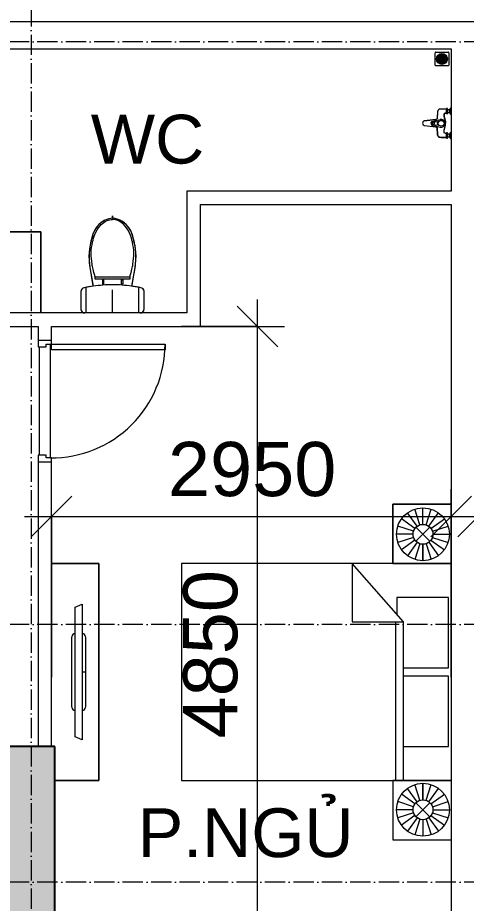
# Model space of a CAD drawing. Header units: millimetres. Extents: x -20144 to 122974, y -38328 to 48263.
# Drawn here: x 10350 to 13663, y 24793 to 31329 of the extents above; entities that cross this region are included whole.
import ezdxf

# ---------------------------------------------------------------- set-up
doc = ezdxf.new("R2010")
doc.units = ezdxf.units.MM
doc.linetypes.add('Grid Line', pattern=[4.2, 3, -0.6, 0, -0.6])
for name, color, linetype, lineweight in [('CHU', 181, 'Continuous', 5), ('CUA', 31, 'Continuous', 9), ('DIM', 1, 'Continuous', 5), ('DIM-200', 1, 'Continuous', 5), ('NET-CAT', 3, 'Continuous', 15), ('NET-THAY', 2, 'Continuous', 9), ('THIET BI', 44, 'Continuous', 5), ('THIET-BI', 44, 'Continuous', 5), ('TRUC', 225, 'Continuous', 5), ('X-COT HAM$0$LC.HA', 8, 'Continuous', 9)]:
    doc.layers.add(name, color=color, linetype=linetype, lineweight=lineweight)
doc.styles.add('Arial_3', font='arial_0.ttf', dxfattribs={"height": 400})
doc.styles.add('Arial_4', font='arial_0.ttf', dxfattribs={"height": 360})
doc.styles.add('TA1', font='arial_0.ttf')
doc.dimstyles.new('D_200_KTx2', dxfattribs={"dimtxt": 400, "dimasz": 300, "dimexe": 300, "dimexo": 300, "dimgap": 160, "dimtad": 1, "dimdec": 0, "dimzin": 9, "dimtxsty": 'TA1', "dimblk": 'ARCHTICK', "dimcen": 1, "dimdle": 300, "dimclrd": 256, "dimclre": 256, "dimclrt": 7, "dimadec": 0, "dimazin": 0, "dimtfac": 1, "dimtdec": 0, "dimtix": 1, "dimtmove": 1, "dimatfit": 3, "dimldrblk": 'ARCHTICK', "dimfxl": 0, "dimtolj": 1, "dimtzin": 0, "dimlwd": -1, "dimlwe": -1, "dimarcsym": 0})
doc.dimstyles.new('Diagonal_-_2mm_Arial', dxfattribs={"dimscale": 304.8, "dimtxt": 408.10376, "dimasz": 0.984252, "dimexe": 0.656168, "dimexo": 4.593176, "dimgap": 0.098425, "dimtad": 1, "dimdec": 0, "dimzin": 0, "dimdsep": 46, "dimtxsty": 'Arial_3', "dimblk1": 'OBLIQUE', "dimblk2": 'OBLIQUE', "dimsah": 1, "dimcen": 0.09, "dimdle": 0.656168, "dimazin": 0, "dimtfac": 1, "dimtdec": 4, "dimtix": 1, "dimtmove": 0, "dimatfit": 3, "dimfxl": 0, "dimtvp": 1, "dimtolj": 1, "dimtzin": 0, "dimlwd": 9, "dimlwe": 9, "dimarcsym": 0})

# ---------------------------------------------------------------- blocks, each defined once
blk = doc.blocks.new('ALC1807-ASCENT PLAZA-KET CAU_rvt-1-MẶT BẰNG TẦNG 5 ĐẾN TẦNG 22')
at = {"layer": 'X-COT HAM$0$LC.HA'}
h = blk.add_hatch(color=256, dxfattribs=at)
h.dxf.hatch_style = 1
h.paths.add_polyline_path([(10625.5, 25950), (10275.5, 25950), (10275.5, 23600), (10625.5, 23600)])
at = {"ltscale": 1000, "elevation": 0}
blk.add_lwpolyline([(10625.5, 25950), (10275.5, 25950), (10275.5, 23600), (10625.5, 23600)], close=True, dxfattribs=at)
blk = doc.blocks.new('X-PHEU - X-PHEU-1231512-MẶT BẰNG TẦNG 5 ĐẾN TẦNG 22')
at = {"layer": 'THIET-BI'}
for p, q in [((25, 29), (25, 121)), ((29, 125), (121, 125)), ((42.5, 90.5), (42.5, 59.5)), ((47.5, 51.8), (47.5, 98.2)), ((52.5, 103.1), (52.5, 46.9)), ((57.5, 43.5), (57.5, 106.5)), ((62.5, 108.8), (62.5, 41.2)), ((67.5, 39.8), (67.5, 110.2)), ((72.5, 110.9), (72.5, 78.1)), ((72.5, 71.9), (72.5, 39.1)), ((77.5, 78.1), (77.5, 110.9)), ((77.5, 39.1), (77.5, 71.9)), ((82.5, 110.2), (82.5, 39.8)), ((87.5, 41.2), (87.5, 108.8)), ((92.5, 106.5), (92.5, 43.5)), ((97.5, 46.9), (97.5, 103.1)), ((102.5, 98.2), (102.5, 51.8)), ((107.5, 59.5), (107.5, 90.5)), ((125, 121), (125, 29)), ((121, 25), (29, 25))]:
    blk.add_line(p, q, dxfattribs=at)
blk.add_circle((75, 75), 40, dxfattribs=at)
for centre, radius, start, end in [((29, 121), 4, 90, 180), ((75, 75), 36, 139.80824, 154.52563), ((75, 75), 36, 119.0853, 128.68219), ((75, 75), 36, 102.0247, 110.31751), ((75, 75), 4, 128.68219, 231.31781), ((75, 75), 36, 90, 93.98208), ((75, 75), 36, 86.01792, 90), ((75, 75), 4, 308.68219, 51.31781), ((75, 75), 36, 69.68249, 77.9753), ((75, 75), 36, 51.31781, 60.9147), ((75, 75), 36, 25.47437, 40.19176), ((121, 121), 4, 0, 90), ((29, 29), 4, 180, 270), ((75, 75), 36, 205.47437, 220.19176), ((75, 75), 36, 231.31781, 240.9147), ((75, 75), 36, 249.68249, 257.9753), ((75, 75), 36, 266.01792, 270), ((75, 75), 36, 270, 273.98208), ((75, 75), 36, 282.0247, 290.31751), ((75, 75), 36, 299.0853, 308.68219), ((75, 75), 36, 319.80824, 334.52563), ((121, 29), 4, 270, 360)]:
    blk.add_arc(centre, radius, start, end, dxfattribs=at)
blk = doc.blocks.new('X-SEN - X-SEN-1305592-MẶT BẰNG TẦNG 5 ĐẾN TẦNG 22')
at = {"layer": 'THIET-BI'}
for p, q in [((-67.5, 0), (-112.5, 0)), ((-112.5, 0), (-112.5, -3.8)), ((-112.5, 0), (-67.5, 0)), ((-112.5, -3.8), (-112.5, 0)), ((-67.5, -3.8), (-67.5, 0)), ((-67.5, 0), (-67.5, -3.8)), ((112.5, 0), (67.5, 0)), ((67.5, 0), (67.5, -3.8)), ((67.5, 0), (67.5, -3.8)), ((112.5, 0), (67.5, 0)), ((112.5, -3.8), (112.5, 0)), ((112.5, -3.8), (112.5, 0)), ((-112.5, -3.8), (-99.9, -12.6)), ((-67.5, -3.8), (-112.5, -3.8)), ((-112.5, -3.8), (-99.9, -12.6)), ((-99.9, -25.3), (-107.2, -25.3)), ((-72.8, -25.3), (-107.2, -25.3)), ((-107.2, -34.3), (-105.1, -34.3)), ((-107.2, -34.3), (-72.8, -34.3)), ((-105.1, -34.3), (-105.1, -37.2)), ((-105.1, -34.3), (-105.1, -37.2)), ((-74.9, -34.3), (-105.1, -34.3)), ((-105.1, -37.2), (-74.9, -37.2)), ((-99.9, -12.6), (-99.9, -25.3)), ((-99.9, -12.6), (-80.1, -12.6)), ((-80.1, -12.6), (-99.9, -12.6)), ((-99.9, -12.6), (-99.9, -25.3)), ((-80.1, -12.6), (-67.5, -3.8)), ((-80.1, -12.6), (-67.5, -3.8)), ((-80.1, -25.3), (-80.1, -12.6)), ((-80.1, -25.3), (-80.1, -12.6)), ((-72.8, -25.3), (-80.1, -25.3)), ((-74.9, -37.2), (-74.9, -34.3)), ((-74.9, -34.3), (-72.8, -34.3)), ((-74.9, -37.2), (-74.9, -34.3)), ((67.5, -3.8), (80.1, -12.6)), ((112.5, -3.8), (67.5, -3.8)), ((67.5, -3.8), (80.1, -12.6)), ((80.1, -25.3), (72.8, -25.3)), ((107.2, -25.3), (72.8, -25.3)), ((72.8, -34.3), (74.9, -34.3)), ((72.8, -34.3), (107.2, -34.3)), ((74.9, -34.3), (74.9, -37.2)), ((74.9, -34.3), (74.9, -37.2)), ((105.1, -34.3), (74.9, -34.3)), ((74.9, -37.2), (105.1, -37.2)), ((80.1, -12.6), (80.1, -25.3)), ((99.9, -12.6), (80.1, -12.6)), ((80.1, -12.6), (99.9, -12.6)), ((99.9, -12.6), (80.1, -12.6)), ((80.1, -12.6), (80.1, -25.3)), ((99.9, -12.6), (112.5, -3.8)), ((99.9, -12.6), (112.5, -3.8)), ((99.9, -25.3), (99.9, -12.6)), ((99.9, -25.3), (99.9, -12.6)), ((107.2, -25.3), (99.9, -25.3)), ((105.1, -37.2), (105.1, -34.3)), ((105.1, -34.3), (107.2, -34.3)), ((105.1, -37.2), (105.1, -34.3)), ((-12.9, -141.7), (-27.6, -80.8)), ((-27.3, -113.1), (-17.5, -199.2)), ((-17.5, -199.2), (-27.3, -113.1)), ((-7.7, -139.6), (-13.8, -105.5)), ((7.7, -139.6), (13.8, -105.5)), ((12.9, -141.7), (27.6, -80.8)), ((17.5, -199.2), (27.3, -113.1)), ((17.5, -199.2), (27.3, -113.1))]:
    blk.add_line(p, q, dxfattribs=at)
for centre, radius in [((0, -73.2), 21.5), ((0, -130.1), 7.2)]:
    blk.add_circle(centre, radius, dxfattribs=at)
for centre, radius, start, end in [((-102.9, -29.8), 6.9, 148.02464, 211.97536), ((-102.9, -29.8), 6.9, 148.02464, 211.97536), ((-107.2, -27.1), 1.8, 90, 148.02464), ((-107.2, -27.1), 1.8, 90, 148.02464), ((-107.2, -32.5), 1.8, 211.97536, 270), ((-107.2, -32.5), 1.8, 211.97536, 270), ((-112.5, -29.8), 6.9, 319.28447, 40.71553), ((-94.4, -29.8), 6.9, 139.28447, 220.71553), ((-85.4, -29.8), 6.9, 319.28447, 40.71553), ((-67.5, -29.8), 6.9, 139.28447, 220.71553), ((-72.8, -27.1), 1.8, 31.97536, 90), ((-72.8, -27.1), 1.8, 31.97536, 90), ((-72.8, -32.5), 1.8, 270, 328.02464), ((-72.8, -32.5), 1.8, 270, 328.02464), ((-77.1, -29.8), 6.9, 328.02464, 31.97536), ((-77.1, -29.8), 6.9, 328.02464, 31.97536), ((-0.4, -73.2), 28.3, 89.25175, 195.66926), ((0.4, -73.2), 28.3, 344.33074, 90.74825), ((77.1, -29.8), 6.9, 148.02464, 211.97536), ((77.1, -29.8), 6.9, 148.02464, 211.97536), ((72.8, -27.1), 1.8, 90, 148.02464), ((72.8, -27.1), 1.8, 90, 148.02464), ((72.8, -32.5), 1.8, 211.97536, 270), ((72.8, -32.5), 1.8, 211.97536, 270), ((67.5, -29.8), 6.9, 319.28447, 40.71553), ((85.6, -29.8), 6.9, 139.28447, 220.71553), ((94.6, -29.8), 6.9, 319.28447, 40.71553), ((112.5, -29.8), 6.9, 139.28447, 220.71553), ((107.2, -27.1), 1.8, 31.97536, 90), ((107.2, -27.1), 1.8, 31.97536, 90), ((107.2, -32.5), 1.8, 270, 328.02464), ((107.2, -32.5), 1.8, 270, 328.02464), ((102.9, -29.8), 6.9, 328.02464, 31.97536), ((102.9, -29.8), 6.9, 328.02464, 31.97536), ((-9.4, -104.7), 4.5, 74.07034, 190.15556), ((-0.4, -73.2), 28.3, 254.07034, 270.74825), ((0.4, -73.2), 28.3, 269.25175, 285.92966), ((9.4, -104.7), 4.5, 349.84444, 105.92966), ((0, -134.7), 14.7, 208.41441, 331.58559), ((0, -136.6), 8.24, 201.12938, 338.87062), ((0, -191), 19.3, 205.0481, 334.9519), ((0, -191), 19.3, 205.0481, 334.9519)]:
    blk.add_arc(centre, radius, start, end, dxfattribs=at)
for points, knots in [([(-105.1, -37.2), (-105.1, -39.1), (-104.9, -42.9), (-104.7, -48.5), (-104.5, -54.2), (-104.2, -61.7), (-103.9, -68.4), (-103.8, -73.6), (-103.7, -75.5), (-103.7, -76.7), (-103.6, -77.6), (-103.6, -78.6), (-103.6, -79.8), (-103.6, -81), (-103.5, -81.8), (-103.5, -82.3), (-103.5, -82.6), (-103.4, -83), (-103.4, -83.5), (-103.3, -84.3), (-103.2, -85.5), (-103.1, -86.6), (-102.8, -87.6), (-102.6, -88.2), (-102.3, -88.9), (-101.9, -89.7), (-101.3, -90.8), (-100.6, -91.7), (-100, -92.5), (-99, -93.6), (-97.8, -94.7), (-96.2, -95.8), (-95, -96.6), (-93.7, -97.2), (-92.4, -97.7), (-91.2, -98.1), (-90.3, -98.4), (-89.6, -98.5), (-88.9, -98.7), (-88, -98.8), (-86.8, -99), (-85.6, -99.1), (-84.7, -99.1), (-84, -99.2), (-83.3, -99.3), (-82.3, -99.4), (-81.2, -99.5), (-79.7, -99.6), (-77.9, -99.8), (-75.5, -100), (-72.8, -100.2), (-70, -100.5), (-66.3, -100.8), (-61.6, -101.2), (-56, -101.5), (-51.7, -101.8), (-48.8, -101.9), (-47.3, -101.9), (-46.1, -101.9), (-45.1, -102), (-44.4, -102), (-43.6, -102), (-42.6, -102), (-41.4, -102), (-40.1, -102), (-39.3, -102.1), (-38.8, -102.1), (-38.5, -102.2), (-38.1, -102.2), (-37.6, -102.3), (-36.8, -102.4), (-35.6, -102.6), (-34.3, -103), (-33.2, -103.5), (-32.5, -104), (-31.7, -104.6), (-30.5, -105.7), (-29, -107.6), (-27.9, -110.1), (-27.4, -112), (-27.3, -113.1)], [0, 0, 0, 0, 0.041667, 0.083333, 0.125, 0.166667, 0.25, 0.270833, 0.28125, 0.291667, 0.296875, 0.302083, 0.3125, 0.322917, 0.328125, 0.330729, 0.333333, 0.335938, 0.338542, 0.34375, 0.354167, 0.364583, 0.369792, 0.375, 0.380208, 0.385417, 0.395833, 0.40625, 0.411458, 0.416667, 0.4375, 0.447917, 0.458333, 0.46875, 0.479167, 0.489583, 0.494792, 0.5, 0.505208, 0.510417, 0.520833, 0.53125, 0.536458, 0.541667, 0.546875, 0.552083, 0.5625, 0.572917, 0.583333, 0.604167, 0.625, 0.645833, 0.666667, 0.708333, 0.75, 0.791667, 0.802083, 0.8125, 0.822917, 0.828125, 0.833333, 0.838542, 0.84375, 0.854167, 0.864583, 0.869792, 0.872396, 0.875, 0.877604, 0.880208, 0.885417, 0.895833, 0.90625, 0.916667, 0.921875, 0.927083, 0.9375, 0.958333, 0.979167, 1, 1, 1, 1]), ([(-105.1, -37.2), (-104.5, -52.3), (-103.9, -68.7), (-103.3, -87.5), (-99.6, -93.9), (-92.4, -98.5), (-72.6, -100.1), (-54, -102.2), (-33.9, -102), (-28.7, -107.4), (-27.8, -111), (-27.3, -113.1)], [0, 0, 0, 0, 45.441328, 49.333631, 56.110562, 66.562664, 73.682324, 114.966912, 125.570438, 129.900151, 136.284558, 136.284558, 136.284558, 136.284558]), ([(0, -41), (-2, -40.9), (-5.6, -40.9), (-10.3, -41.2), (-14.4, -41.6), (-18, -42.2), (-21.2, -42.9), (-24.2, -43.7), (-27.1, -44.6), (-30, -45.4), (-32.9, -46.3), (-35.8, -47.2), (-38.8, -47.9), (-41.8, -48.6), (-45.1, -49.2), (-48.4, -49.8), (-51.8, -50.2), (-54.8, -50.5), (-56.9, -50.7), (-58.1, -50.8), (-59, -50.9), (-59.9, -51), (-60.8, -51), (-61.7, -51), (-62.4, -51), (-63, -51), (-63.6, -51), (-64.4, -50.9), (-65.1, -50.8), (-65.7, -50.7), (-66.1, -50.6), (-66.5, -50.5), (-67.1, -50.4), (-68.1, -50.1), (-69.1, -49.6), (-70.1, -49), (-71.1, -48.3), (-72, -47.4), (-72.8, -46.6), (-73.3, -45.8), (-73.8, -45.1), (-74.1, -44.3), (-74.4, -43.5), (-74.6, -42.6), (-74.7, -41.9), (-74.8, -41.3), (-74.8, -40.9), (-74.9, -40.4), (-74.9, -39.8), (-74.9, -38.8), (-74.9, -37.9), (-74.9, -37.2)], [0, 0, 0, 0, 0.041667, 0.083333, 0.125, 0.166667, 0.208333, 0.25, 0.291667, 0.333333, 0.375, 0.416667, 0.458333, 0.5, 0.541667, 0.583333, 0.625, 0.666667, 0.6875, 0.697917, 0.708333, 0.71875, 0.729167, 0.739583, 0.75, 0.755208, 0.760417, 0.770833, 0.78125, 0.786458, 0.791667, 0.796875, 0.802083, 0.8125, 0.833333, 0.84375, 0.854167, 0.875, 0.885417, 0.895833, 0.90625, 0.916667, 0.927083, 0.9375, 0.947917, 0.953125, 0.958333, 0.963542, 0.96875, 0.979167, 1, 1, 1, 1]), ([(-74.9, -37.2), (-74.9, -39.9), (-75, -44.9), (-67.9, -51.6), (-55.3, -50.7), (-39.4, -48.7), (-24.4, -43.4), (-11.8, -40.7), (0, -41)], [0, 0, 0, 0, 8.475038, 15.961674, 29.255673, 47.963091, 70.422589, 93.837243, 93.837243, 93.837243, 93.837243]), ([(74.9, -37.2), (74.9, -37.9), (74.9, -38.8), (74.9, -39.8), (74.9, -40.4), (74.8, -40.9), (74.8, -41.3), (74.7, -41.9), (74.6, -42.6), (74.4, -43.3), (74.3, -43.9), (74.1, -44.4), (73.8, -45.1), (73.3, -45.8), (72.8, -46.6), (72, -47.4), (71.1, -48.3), (70.1, -49), (69.1, -49.6), (68.1, -50.1), (67.1, -50.4), (66.5, -50.5), (66.1, -50.6), (65.7, -50.7), (65.1, -50.8), (64.4, -50.9), (63.5, -51), (62.7, -51), (62.1, -51), (61.5, -51), (60.8, -51), (59.9, -51), (59, -50.9), (58.1, -50.8), (56.9, -50.7), (54.8, -50.5), (51.8, -50.2), (47.2, -49.6), (41.8, -48.7), (36.8, -47.4), (32.9, -46.3), (30, -45.4), (27.1, -44.6), (24.2, -43.7), (21.2, -42.9), (18, -42.2), (14.4, -41.6), (10.3, -41.2), (5.6, -40.9), (2, -40.9), (0, -41)], [0, 0, 0, 0, 0.020833, 0.03125, 0.036458, 0.041667, 0.046875, 0.052083, 0.0625, 0.072917, 0.078125, 0.083333, 0.09375, 0.104167, 0.114583, 0.125, 0.145833, 0.15625, 0.166667, 0.1875, 0.197917, 0.203125, 0.208333, 0.213542, 0.21875, 0.229167, 0.239583, 0.25, 0.255208, 0.260417, 0.270833, 0.28125, 0.291667, 0.302083, 0.3125, 0.333333, 0.375, 0.416667, 0.5, 0.583333, 0.625, 0.666667, 0.708333, 0.75, 0.791667, 0.833333, 0.875, 0.916667, 0.958333, 1, 1, 1, 1]), ([(74.9, -37.2), (74.9, -39.9), (75, -44.9), (67.9, -51.6), (55.3, -50.7), (39.4, -48.7), (24.4, -43.4), (11.8, -40.7), (0, -41)], [0, 0, 0, 0, 8.475038, 15.961674, 29.255673, 47.963091, 70.422589, 93.837243, 93.837243, 93.837243, 93.837243]), ([(27.3, -113.1), (27.4, -112), (27.9, -110.1), (29, -107.6), (30.5, -105.7), (31.7, -104.6), (32.5, -104), (33.2, -103.5), (34.3, -103), (35.6, -102.6), (36.8, -102.4), (37.6, -102.3), (38.1, -102.2), (38.5, -102.2), (38.8, -102.1), (39.3, -102.1), (40.1, -102), (41.4, -102), (42.6, -102), (43.6, -102), (44.4, -102), (45.1, -102), (46.1, -101.9), (47.3, -101.9), (48.8, -101.9), (51.7, -101.8), (57.9, -101.4), (65.3, -100.9), (72.8, -100.2), (76.9, -99.8), (79.7, -99.6), (81.2, -99.5), (82.3, -99.4), (83.3, -99.3), (84, -99.2), (84.7, -99.1), (85.6, -99.1), (86.8, -99), (88, -98.8), (88.9, -98.7), (89.6, -98.5), (90.3, -98.4), (91.2, -98.1), (92.4, -97.7), (93.7, -97.2), (95, -96.6), (96.2, -95.8), (97.8, -94.7), (99.2, -93.4), (100.4, -91.9), (101.3, -90.8), (101.9, -89.7), (102.3, -88.9), (102.6, -88.2), (102.8, -87.6), (103.1, -86.6), (103.2, -85.5), (103.3, -84.3), (103.4, -83.5), (103.4, -83), (103.5, -82.6), (103.5, -82.3), (103.5, -81.8), (103.6, -81), (103.6, -79.8), (103.6, -78.6), (103.6, -77.6), (103.7, -76.7), (103.7, -75.5), (103.8, -73.6), (103.9, -70.3), (104.1, -65.5), (104.5, -54.2), (104.8, -44.8), (105.1, -37.2)], [0, 0, 0, 0, 0.020833, 0.041667, 0.0625, 0.072917, 0.078125, 0.083333, 0.09375, 0.104167, 0.114583, 0.119792, 0.122396, 0.125, 0.127604, 0.130208, 0.135417, 0.145833, 0.15625, 0.161458, 0.166667, 0.171875, 0.177083, 0.1875, 0.197917, 0.208333, 0.25, 0.333333, 0.375, 0.416667, 0.427083, 0.4375, 0.447917, 0.453125, 0.458333, 0.463542, 0.46875, 0.479167, 0.489583, 0.494792, 0.5, 0.505208, 0.510417, 0.520833, 0.53125, 0.541667, 0.552083, 0.5625, 0.583333, 0.59375, 0.604167, 0.614583, 0.619792, 0.625, 0.630208, 0.635417, 0.645833, 0.65625, 0.661458, 0.664062, 0.666667, 0.669271, 0.671875, 0.677083, 0.6875, 0.697917, 0.703125, 0.708333, 0.71875, 0.729167, 0.75, 0.791667, 0.833333, 1, 1, 1, 1]), ([(105.1, -37.2), (104.5, -52.3), (103.9, -68.7), (103.3, -87.5), (99.6, -93.9), (92.4, -98.5), (72.6, -100.1), (54, -102.2), (33.9, -102), (28.7, -107.4), (27.8, -111), (27.3, -113.1)], [0, 0, 0, 0, 45.441328, 49.333631, 56.110562, 66.562664, 73.682324, 114.966912, 125.570438, 129.900151, 136.284558, 136.284558, 136.284558, 136.284558])]:
    blk.add_open_spline(points, degree=3, knots=knots, dxfattribs=at)
blk = doc.blocks.new('CUA PHONG NGU - Type 1-V26-MẶT BẰNG TẦNG 5 ĐẾN TẦNG 22')
at = {"layer": 'CUA'}
for p, q in [((-317.5, 890.3), (-277.5, 890.3)), ((-317.5, 52.3), (-317.5, 890.3)), ((-277.5, 890.3), (-277.5, 52.3)), ((-277.5, 52.3), (-317.5, 52.3))]:
    blk.add_line(p, q, dxfattribs=at)
at = {"layer": 'CUA', "lineweight": 5}
for p, q in [((-318.5, 52.3), (-348.5, 52.3)), ((-318.5, 11.3), (-318.5, 52.3)), ((-298.5, 11.3), (-318.5, 11.3)), ((-298.5, -47.7), (-298.5, 11.3)), ((521.5, 11.3), (501.5, 11.3)), ((501.5, 11.3), (501.5, -47.7)), ((551.5, 52.3), (521.5, 52.3)), ((521.5, 52.3), (521.5, 11.3)), ((-348.5, -47.7), (-298.5, -47.7)), ((501.5, -47.7), (551.5, -47.7))]:
    blk.add_line(p, q, dxfattribs=at)
blk.add_arc((-317.5, 52.3), 838, 359.5, 90, dxfattribs=at)
blk = doc.blocks.new('X-LA2 - X-LA-1837208-MẶT BẰNG TẦNG 5 ĐẾN TẦNG 22')
at = {"layer": 'THIET-BI'}
for p, q in [((-500, 0), (-500, -600)), ((-500, -600), (-500, 0)), ((-500, -600), (500, -600)), ((500, -600), (-500, -600))]:
    blk.add_line(p, q, dxfattribs=at)
for radius in [225, 185, 17]:
    blk.add_circle((0, -300), radius, dxfattribs=at)
blk = doc.blocks.new('X-XI1 - X-XI-V13-MẶT BẰNG TẦNG 5 ĐẾN TẦNG 22')
at = {"layer": 'THIET-BI'}
for p, q in [((194.6, 0), (194.6, -186.1)), ((215, -2.1), (204.3, 0)), ((-230.6, -16.8), (-233.2, -33.2)), ((-233.2, -29), (-233.2, -157.9)), ((-233.2, -29), (-233.2, -157.9)), ((-233.2, -33.2), (-233.2, -45)), ((-233.2, -45), (-233.2, -157.9)), ((-227.9, -12.2), (-230.6, -16.8)), ((-222, -6.1), (-227.9, -12.2)), ((-212.4, -1.2), (-222, -6.1)), ((-204.3, 0), (-212.4, -1.2)), ((-194.6, 0), (-194.6, -185.7)), ((0, -9.4), (0, -169.7)), ((219.3, -4.2), (215, -2.1)), ((224.8, -8.5), (219.3, -4.2)), ((227.7, -12), (224.8, -8.5)), ((231.6, -19.3), (227.7, -12)), ((233.2, -29), (231.6, -19.3)), ((233.2, -157.9), (233.2, -29)), ((233.2, -157.9), (233.2, -29)), ((233.2, -157.9), (233.2, -29)), ((-233.2, -157.9), (-232.9, -162.1)), ((-232.9, -162.1), (-231, -169.1)), ((-231, -169.1), (-228, -174.5)), ((-228, -174.5), (-224.2, -178.9)), ((-224.2, -178.9), (-216.9, -183.9)), ((-216.9, -183.9), (-209.4, -186.4)), ((-209.4, -186.4), (-202.4, -187.7)), ((-202.4, -187.7), (-192, -189.7)), ((-192, -189.7), (-184.2, -191.1)), ((-184.2, -191.1), (-168, -193.8)), ((-168, -193.8), (-149.9, -196.6)), ((143.8, -197.5), (212.9, -185.5)), ((212.9, -185.5), (220.8, -181.7)), ((220.8, -181.7), (226.5, -176.5)), ((226.5, -176.5), (231.9, -166.7)), ((231.9, -166.7), (233.2, -157.9)), ((-143.8, -197.5), (-166.7, -335.2)), ((-143.8, -197.5), (-166.7, -335.2)), ((-147.8, -221.1), (-155.3, -266.3)), ((-149.9, -196.6), (-143.8, -197.5)), ((-143.8, -197.5), (-147.8, -221.1)), ((-127.7, -249.9), (127.7, -249.9)), ((-127.7, -267.8), (-127.7, -249.9)), ((-76.6, -213.5), (-66.1, -213.5)), ((-76.6, -245), (-76.6, -213.5)), ((-66.1, -245), (-76.6, -245)), ((-66.1, -213.5), (-66.1, -245)), ((64, -213.5), (64, -245)), ((74.4, -213.5), (64, -213.5)), ((64, -245), (74.4, -245)), ((74.4, -245), (74.4, -213.5)), ((127.7, -249.9), (127.7, -267.8)), ((166.7, -335.2), (143.8, -197.5)), ((166.7, -335.2), (143.8, -197.5)), ((146.9, -216.1), (143.8, -197.5)), ((151.8, -245.3), (146.9, -216.1)), ((157.2, -277.8), (151.8, -245.3)), ((-164.6, -322), (-168.9, -349)), ((-161.5, -303.8), (-164.6, -322)), ((-157.7, -280.9), (-161.5, -303.8)), ((-155.3, -266.3), (-157.7, -280.9)), ((-8.6, -267.8), (-127.7, -267.8)), ((127.7, -267.8), (-8.6, -267.8)), ((161.7, -304.9), (157.2, -277.8)), ((166.7, -335.2), (161.7, -304.9)), ((-172.5, -383), (-173.5, -402.2)), ((-171, -365.1), (-172.5, -383)), ((-168.9, -349), (-171, -365.1)), ((171.6, -371), (166.7, -335.2)), ((173.2, -395.8), (171.6, -371)), ((-173.5, -402.2), (-173.1, -436.1)), ((-173.1, -436.1), (-172.5, -446.5)), ((-172.5, -446.5), (-169.6, -474.8)), ((165.2, -502.3), (172.5, -446.5)), ((172.5, -446.5), (173.5, -426.5)), ((173.5, -426.5), (173.2, -395.8)), ((-169.6, -474.8), (-166.5, -495.3)), ((-166.5, -495.3), (-161.1, -520.9)), ((-161.1, -520.9), (-151.4, -555.9)), ((155.1, -543.7), (161.7, -518.5)), ((161.7, -518.5), (165.2, -502.3)), ((-151.4, -555.9), (-143.5, -587)), ((-143.5, -587), (-131.8, -612.8)), ((131.6, -613.2), (145.5, -581)), ((145.5, -581), (151.4, -555.9)), ((151.4, -555.9), (155.1, -543.7)), ((-131.8, -612.8), (-121.7, -628.9)), ((-121.7, -628.9), (-100.2, -653.8)), ((100.2, -653.8), (114.1, -638.9)), ((114.1, -638.9), (131.6, -613.2)), ((-100.2, -653.8), (-87.5, -664.8)), ((-87.5, -664.8), (-69.9, -676.9)), ((-69.9, -676.9), (-49.6, -687.2)), ((-49.6, -687.2), (-19.9, -696.9)), ((-19.9, -696.9), (0, -700.2)), ((0, -700.2), (34.6, -692.9)), ((0, -700.2), (0, -702.7)), ((0, -712.5), (0, -700.2)), ((0, -700.3), (0, -710.2)), ((0, -702.7), (0, -715.9)), ((0, -710.2), (0, -716.9)), ((0, -717.2), (0, -712.5)), ((0, -716.9), (0, -717.2)), ((34.6, -692.9), (60.8, -681.9)), ((60.8, -681.9), (86, -665.9)), ((86, -665.9), (100.2, -653.8))]:
    blk.add_line(p, q, dxfattribs=at)
for centre, radius, start, end in [((204.3, -29), 29, 360, 90), ((204.3, -29), 29, 0, 90), ((-204.3, -29), 29, 90, 180), ((-204.3, -29), 29, 90, 180), ((-204.3, -157.9), 29, 180, 259.85987), ((-204.3, -157.9), 29, 180, 259.85987), ((18.1, 960), 1168.8, 258.77622, 262.03475), ((18.1, 960), 1168.8, 258.77622, 262.03475), ((-18.1, 960), 1168.8, 277.96525, 281.22378), ((-18.1, 960), 1168.8, 277.96525, 281.22378), ((204.3, -157.9), 29, 280.14013, 360), ((204.3, -157.9), 29, 280.14013, 0), ((18.1, 960), 1168.8, 262.14467, 269.16333), ((-16, 957.7), 1166.4, 270.83748, 277.76826), ((287.1, -414.4), 460.7, 170.09406, 197.88556), ((287.1, -414.4), 460.7, 170.09406, 197.88556), ((-287.1, -414.4), 460.7, 342.11444, 9.90594), ((-287.1, -414.4), 460.7, 342.11444, 9.90594), ((18.2, -529.6), 171.6, 188.82666, 263.90979), ((18.2, -529.6), 171.6, 188.82666, 263.90979), ((-18.2, -529.6), 171.6, 276.09021, 351.17334), ((-18.2, -529.6), 171.6, 276.09021, 351.17334)]:
    blk.add_arc(centre, radius, start, end, dxfattribs=at)
for points in [[(-127.7, -267.8), (-143.4, -315.6), (-152.2, -364.8), (-160.3, -442.2), (-151, -516.8), (-129.6, -585.3), (-93.5, -652), (-37.5, -689.3), (-2.9, -689.4), (0, -689.4)], [(127.7, -267.8), (143.4, -315.6), (152.2, -364.8), (160.3, -442.2), (151, -516.8), (129.6, -585.3), (93.5, -652), (37.5, -689.3), (2.9, -689.4), (0, -689.4)]]:
    blk.add_open_spline(points, degree=3, knots=[12.724379, 12.724379, 12.724379, 12.724379, 75.096459, 151.912755, 228.70098, 282.501534, 351.034079, 439.49288, 447.51098, 447.51098, 447.51098, 447.51098], dxfattribs=at)
blk = doc.blocks.new('X-GIUONG - X-GIUONG-V39-MẶT BẰNG TẦNG 5 ĐẾN TẦNG 22')
at = {"layer": 'THIET BI'}
for p, q in [((-1239, -9.8), (-1239, -439)), ((-1239, -439), (-1239, -9.8)), ((-1059.6, -158.2), (-1131.2, -59.5)), ((-1039.2, -147.8), (-1076.9, -31.8)), ((-1016.6, -144.2), (-1016.6, -22.2)), ((-993.9, -147.8), (-956.3, -31.8)), ((-973.5, -158.2), (-901.9, -59.5)), ((-800, -439), (-800, -9.8)), ((-800, -9.8), (-800, -2000)), ((-800, -9.8), (-800, -439)), ((-800, -9.8), (-800, -2000)), ((-550, -30), (-550, -410)), ((-30, -30), (-550, -30)), ((-30, -360), (-30, -30)), ((30, -30), (30, -360)), ((550, -30), (30, -30)), ((550, -360), (550, -30)), ((800, -9.8), (800, -439)), ((800, -2000), (800, -9.8)), ((800, -9.8), (800, -439)), ((800, -2000), (800, -9.8)), ((973.5, -158.2), (901.9, -59.5)), ((993.9, -147.8), (956.3, -31.8)), ((1016.6, -144.2), (1016.6, -22.2)), ((1039.2, -147.8), (1076.9, -31.8)), ((1059.6, -158.2), (1131.2, -59.5)), ((1239, -439), (1239, -9.8)), ((1239, -439), (1239, -9.8)), ((-1075.8, -174.4), (-1174.4, -102.7)), ((-957.4, -174.4), (-858.7, -102.7)), ((957.4, -174.4), (858.7, -102.7)), ((1075.8, -174.4), (1174.4, -102.7)), ((-1086.1, -194.8), (-1202.1, -157.1)), ((-1068.3, -269.1), (-964.8, -165.6)), ((-1068.3, -165.6), (-964.8, -269.1)), ((-947, -194.8), (-831, -157.1)), ((947, -194.8), (831, -157.1)), ((1068.3, -269.1), (964.8, -165.6)), ((1068.3, -165.6), (964.8, -269.1)), ((1086.1, -194.8), (1202.1, -157.1)), ((-1089.7, -217.4), (-1211.7, -217.4)), ((-1086.1, -240), (-1202.1, -277.7)), ((-1075.8, -260.4), (-1174.4, -332.1)), ((-957.4, -260.4), (-858.7, -332.1)), ((-947, -240), (-831, -277.7)), ((-943.4, -217.4), (-821.4, -217.4)), ((-821.4, -217.4), (-943.4, -217.4)), ((943.4, -217.4), (821.4, -217.4)), ((821.4, -217.4), (943.4, -217.4)), ((947, -240), (831, -277.7)), ((957.4, -260.4), (858.7, -332.1)), ((1075.8, -260.4), (1174.4, -332.1)), ((1086.1, -240), (1202.1, -277.7)), ((1089.7, -217.4), (1211.7, -217.4)), ((-1059.6, -276.6), (-1131.2, -375.2)), ((-1039.2, -287), (-1076.9, -402.9)), ((-1016.6, -290.5), (-1016.6, -412.5)), ((-993.9, -287), (-956.3, -402.9)), ((-973.5, -276.6), (-901.9, -375.2)), ((973.5, -276.6), (901.9, -375.2)), ((993.9, -287), (956.3, -402.9)), ((1016.6, -290.5), (1016.6, -412.5)), ((1039.2, -287), (1076.9, -402.9)), ((1059.6, -276.6), (1131.2, -375.2)), ((-370, -360), (-800, -740)), ((-370, -740), (-370, -360)), ((800, -360), (-370, -360)), ((-1239, -439), (-800, -439)), ((-800, -439), (-1239, -439)), ((-550, -410), (-420, -410)), ((-370, -420), (800, -420)), ((800, -439), (1239, -439)), ((800, -439), (1239, -439)), ((-800, -740), (-370, -740)), ((-800, -2000), (800, -2000)), ((-800, -2000), (800, -2000))]:
    blk.add_line(p, q, dxfattribs=at)
for centre, radius in [((-1016.6, -217.4), 195.1), ((1016.6, -217.4), 195.1), ((-1016.6, -217.4), 73.2), ((1016.6, -217.4), 73.2)]:
    blk.add_circle(centre, radius, dxfattribs=at)
blk = doc.blocks.new('X-TV - X-TV-1837240-MẶT BẰNG TẦNG 5 ĐẾN TẦNG 22')
at = {"layer": 'THIET BI'}
for p, q in [((1600, 350), (0, 350)), ((0, 350), (0, 0.1)), ((0, 350), (1600, 350)), ((0, 0.1), (0, 350)), ((1600, 25.1), (1600, 350)), ((1600, 350), (1600, 25.1)), ((300, 225), (1300, 225)), ((322.5, 175), (300, 225)), ((540, 250), (1060, 250)), ((800, 250), (800, 225)), ((1300, 225), (1277.5, 175)), ((1277.5, 175), (322.5, 175)), ((1060, 150), (540, 150))]:
    blk.add_line(p, q, dxfattribs=at)
for centre, start_param, end_param in [((540, 225), 0, 1.570796), ((1060, 225), 4.712389, 6.283185), ((540, 175), 1.570796, 3.141593), ((1060, 175), 3.141593, 4.712389)]:
    blk.add_ellipse(centre, major_axis=(0, 25), ratio=0.9, start_param=start_param, end_param=end_param, dxfattribs=at)
blk = doc.blocks.new('DIMBLOCK7-MẶT BẰNG TẦNG 5 ĐẾN TẦNG 22')
at = {"layer": 'DIM-200', "lineweight": 9, "transparency": 16777216}
for p, q in [((10600.5, 26461), (10600.5, 27848.8)), ((13550.5, 26461), (13550.5, 27848.8)), ((10600.5, 27648.8), (10750.5, 27798.8)), ((13550.5, 27648.8), (13700.5, 27798.8)), ((10400.5, 27648.8), (13750.5, 27648.8)), ((10600.5, 27648.8), (10450.5, 27498.8)), ((10600.5, 27648.8), (10600.5, 26461)), ((13550.5, 27648.8), (13400.5, 27498.8)), ((13550.5, 27648.8), (13550.5, 26461))]:
    blk.add_line(p, q, dxfattribs=at)
at = {"layer": 'DIM-200', "color": 0, "lineweight": 9, "transparency": 16777216, "insert": (11460.2, 28198.1), "char_height": 400, "width": 1476.708, "attachment_point": 1, "line_spacing_factor": 0.941778, "style": 'Arial_3'}
blk.add_mtext('2950', dxfattribs=at)
blk = doc.blocks.new('_Oblique')
at = {"color": 0, "linetype": 'ByBlock', "lineweight": -2}
blk.add_line((-0.5, -0.5), (0.5, 0.5), dxfattribs=at)
blk = doc.blocks.new('DIMBLOCK8-MẶT BẰNG TẦNG 5 ĐẾN TẦNG 22')
at = {"layer": 'DIM-200', "lineweight": 9, "transparency": 16777216}
for p, q in [((12121.4, 23999.9), (12121.4, 29249.9)), ((12121.4, 29049.9), (11971.4, 29199.9)), ((11559.2, 29049.9), (12321.4, 29049.9)), ((12121.4, 29049.9), (11559.2, 29049.9)), ((12121.4, 29049.9), (12271.4, 28899.9)), ((12121.4, 24199.9), (11971.4, 24349.9)), ((11651.8, 24199.9), (12321.4, 24199.9)), ((12121.4, 24199.9), (11651.8, 24199.9)), ((12121.4, 24199.9), (12271.4, 24049.9))]:
    blk.add_line(p, q, dxfattribs=at)
at = {"layer": 'DIM-200', "color": 0, "lineweight": 9, "transparency": 16777216, "insert": (11572.1, 26009.6), "char_height": 400, "width": 1476.708, "attachment_point": 1, "rotation": 90, "line_spacing_factor": 0.941778, "style": 'Arial_3'}
blk.add_mtext('4850', dxfattribs=at)
blk = doc.blocks.new('DIMBLOCK10-MẶT BẰNG TẦNG 5 ĐẾN TẦNG 22')
at = {"layer": 'DIM-200', "lineweight": 9, "transparency": 16777216}
for p, q in [((13750.5, 26461), (13750.5, 27848.8)), ((16750.5, 26461), (16750.5, 27848.8)), ((13750.5, 27648.8), (13900.5, 27798.8)), ((16750.5, 27648.8), (16900.5, 27798.8)), ((13550.5, 27648.8), (16950.5, 27648.8)), ((13750.5, 27648.8), (13600.5, 27498.8)), ((13750.5, 27648.8), (13750.5, 26461)), ((16750.5, 27648.8), (16600.5, 27498.8)), ((16750.5, 27648.8), (16750.5, 26461))]:
    blk.add_line(p, q, dxfattribs=at)
at = {"layer": 'DIM-200', "color": 0, "lineweight": 9, "transparency": 16777216, "insert": (14635.2, 28198.1), "char_height": 400, "width": 1476.708, "attachment_point": 1, "line_spacing_factor": 0.941778, "style": 'Arial_3'}
blk.add_mtext('3000', dxfattribs=at)
blk = doc.blocks.new('_ArchTick')
at = {"color": 0, "const_width": 0.15}
blk.add_lwpolyline([(-0.5, -0.5), (0.5, 0.5)], dxfattribs=at)
blk = doc.blocks.new('*D724')
at = {"layer": 'Defpoints', "color": 0, "transparency": 16777216}
for p in [(-1824.5, 32049.9), (28200.5, 31999.1), (28200.5, 31299.9)]:
    blk.add_point(p, dxfattribs=at)
at = {"layer": 'DIM', "transparency": 16777216}
for p, q in [((28200.5, 31599.9), (28200.5, 32299.1)), ((-2124.5, 31999.1), (28500.5, 31999.1)), ((-1824.5, 31749.9), (-1824.5, 31699.1))]:
    blk.add_line(p, q, dxfattribs=at)
at = {"layer": 'DIM', "transparency": 16777216, "xscale": 300, "yscale": 300, "zscale": 300, "rotation": 180}
blk.add_blockref('_ArchTick', (-1824.5, 31999.1), dxfattribs=at)
at = {"layer": 'DIM', "transparency": 16777216, "xscale": 300, "yscale": 300, "zscale": 300}
blk.add_blockref('_ArchTick', (28200.5, 31999.1), dxfattribs=at)
at = {"layer": 'DIM', "color": 7, "transparency": 16777216, "insert": (13188, 32363.4), "char_height": 400, "attachment_point": 5, "style": 'TA1'}
blk.add_mtext('\\A1;30025', dxfattribs=at)

msp = doc.modelspace()

# ---------------------------------------------------------------- linework, layer by layer
at = {"layer": 'NET-CAT'}
for p, q in [((17300.5, 31299.9), (8050.5, 31299.9)), ((9300.5, 31099.9), (13550.5, 31099.9)), ((13550.5, 31099.9), (13550.5, 30049.9)), ((11600.5, 30049.9), (11600.5, 29149.9)), ((13550.5, 30049.9), (11600.5, 30049.9)), ((11700.5, 29049.9), (11700.5, 29949.9)), ((11700.5, 29949.9), (13550.5, 29949.9)), ((13550.5, 29949.9), (13550.5, 24199.9)), ((11600.5, 29149.9), (9520.5, 29149.9)), ((9420.5, 29049.9), (10500.5, 29049.9)), ((10500.5, 29049.9), (10500.5, 28949.9)), ((10600.5, 29049.9), (11700.5, 29049.9)), ((10600.5, 28949.9), (10600.5, 29049.9)), ((10500.5, 28949.9), (10600.5, 28949.9)), ((10600.5, 28049.9), (10500.5, 28049.9)), ((10500.5, 28049.9), (10500.5, 25950)), ((10600.5, 25950), (10600.5, 28049.9))]:
    msp.add_line(p, q, dxfattribs=at)
at = {"layer": 'NET-THAY'}
for p, q in [((10510.5, 28099.9), (10510.5, 28899.9)), ((10590.5, 28919.9), (10590.5, 28079.9))]:
    msp.add_line(p, q, dxfattribs=at)
at = {"layer": 'TRUC', "linetype": 'Grid Line', "ltscale": 50}
for p, q in [((10450.5, 43599.9), (10450.5, -4500.1)), ((43000.5, 31149.9), (-14407, 31149.9)), ((43000.5, 26849.9), (-12092.4, 26849.9)), ((43000.5, 24949.9), (-14407, 24949.9))]:
    msp.add_line(p, q, dxfattribs=at)

# ---------------------------------------------------------------- block references
at = {"lineweight": 5}
msp.add_blockref('ALC1807-ASCENT PLAZA-KET CAU_rvt-1-MẶT BẰNG TẦNG 5 ĐẾN TẦNG 22', (0, 0), dxfattribs=at)
at = {"layer": 'CUA', "rotation": 270}
msp.add_blockref('CUA PHONG NGU - Type 1-V26-MẶT BẰNG TẦNG 5 ĐẾN TẦNG 22', (10548.3, 28601.4), dxfattribs=at)
at = {"layer": 'THIET BI', "rotation": 269.9999999999997}
for name, p in [('X-GIUONG - X-GIUONG-V39-MẶT BẰNG TẦNG 5 ĐẾN TẦNG 22', (13560.4, 26499.9)), ('X-TV - X-TV-1837240-MẶT BẰNG TẦNG 5 ĐẾN TẦNG 22', (10600.4, 27299.9))]:
    msp.add_blockref(name, p, dxfattribs=at)
at = {"layer": 'THIET-BI'}
msp.add_blockref('X-PHEU - X-PHEU-1231512-MẶT BẰNG TẦNG 5 ĐẾN TẦNG 22', (13408.2, 30949.9), dxfattribs=at)
for name, p, rotation in [('X-SEN - X-SEN-1305592-MẶT BẰNG TẦNG 5 ĐẾN TẦNG 22', (13550.4, 30550), 269.9999999999997), ('X-XI1 - X-XI-V13-MẶT BẰNG TẦNG 5 ĐẾN TẦNG 22', (11050.5, 29149.9), 180), ('X-LA2 - X-LA-1837208-MẶT BẰNG TẦNG 5 ĐẾN TẦNG 22', (10020.5, 29149.9), 180)]:
    msp.add_blockref(name, p, dxfattribs=dict(at, rotation=rotation))

# ---------------------------------------------------------------- texts
at = {"layer": 'CHU', "color": 7, "char_height": 360, "attachment_point": 1, "line_spacing_factor": 0.936439, "style": 'Arial_4'}
for s, insert, width in [('\\pt2540.0016,5079.9996,7620.0012,10159.9992,12700.0008,15239.9988,17780.0004,20319.9984,22860,25400.0016,27939.9996,30480.0012,33019.9992,35560.0008,38099.9988,40640.0004,43179.9984,45720,48260.0016,50799.9996,53340.0012,55879.9992,58420.0008,60959.9988,63500.0004,66039.9984,68580,71120.0016,73659.9996,76200.0012,78739.9992,81280.0008;WC', (10890, 30612.9), 882.74), ('\\pt2540.0016,5079.9996,7620.0012,10159.9992,12700.0008,15239.9988,17780.0004,20319.9984,22860,25400.0016,27939.9996,30480.0012,33019.9992,35560.0008,38099.9988,40640.0004,43179.9984,45720,48260.0016,50799.9996,53340.0012,55879.9992,58420.0008,60959.9988,63500.0004,66039.9984,68580,71120.0016,73659.9996,76200.0012,78739.9992,81280.0008;P.NGỦ', (11237.2, 25493.8), 1589.74)]:
    msp.add_mtext(s, dxfattribs=dict(at, insert=insert, width=width))

# ---------------------------------------------------------------- dimensions: what is measured, and where the dimension line sits
at = {"layer": 'DIM'}
dim = msp.add_linear_dim(base=(28200.5, 31999.1), p1=(-1824.5, 32049.9), p2=(28200.5, 31299.9), dimstyle='D_200_KTx2', dxfattribs=at)
dim.commit()
dim.dimension.update_dxf_attribs({"geometry": '*D724', "text_midpoint": (13188, 32363.4)})
at = {"layer": 'DIM', "lineweight": 9}
dim = msp.add_linear_dim(base=(12121.4, 29049.9), p1=(10251.8, 24199.9), p2=(10159.2, 29049.9), angle=90, dimstyle='Diagonal_-_2mm_Arial', override={"dimpost": '<>', "dimfxl": 4850.883982}, dxfattribs=at)
dim.commit()
dim.dimension.update_dxf_attribs({"geometry": 'DIMBLOCK8-MẶT BẰNG TẦNG 5 ĐẾN TẦNG 22', "text_midpoint": (11887.2, 26624.9)})
for base, p1, p2, override, picture, middle in [((13550.5, 27648.8), (10600.5, 27861), (13550.5, 27861), {"dimpost": '<>', "dimfxl": 2950}, 'DIMBLOCK7-MẶT BẰNG TẦNG 5 ĐẾN TẦNG 22', (12075.5, 27883)), ((16750.5, 27648.8), (13750.5, 27861), (16750.5, 27861), {"dimpost": '<>', "dimfxl": 3000}, 'DIMBLOCK10-MẶT BẰNG TẦNG 5 ĐẾN TẦNG 22', (15250.5, 27883.2))]:
    dim = msp.add_linear_dim(base=base, p1=p1, p2=p2, dimstyle='Diagonal_-_2mm_Arial', override=override, dxfattribs=at)
    dim.commit()
    dim.dimension.update_dxf_attribs({"geometry": picture, "text_midpoint": middle})

doc.saveas('drawing.dxf')
